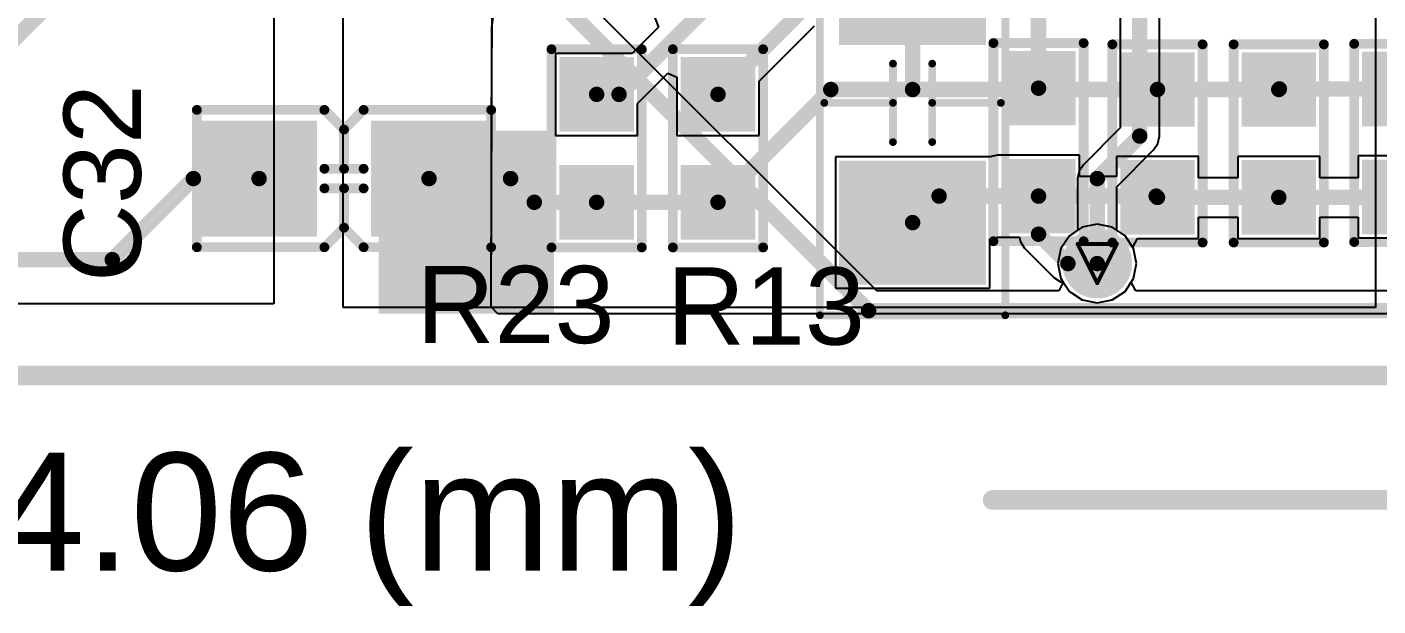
# Model space of a CAD drawing. Header units: inches. Extents: x -3 to 423, y -3 to 110.
# Drawn here: x 26.39 to 43.87, y -2.98 to 4.51 of the extents above; entities that cross this region are included whole.
import ezdxf

# ---------------------------------------------------------------- set-up
doc = ezdxf.new("R2010")
doc.units = ezdxf.units.IN
for name, color, linetype in [('Board Outline', 56, 'Continuous'), ('Bottom Layer', 5, 'Continuous'), ('Bottom Solder', 6, 'Continuous'), ('Drill Drawing', 1, 'Continuous'), ('Mechanical 1', 6, 'Continuous'), ('Mechanical 16', 56, 'Continuous'), ('Mechanical 3', 76, 'Continuous'), ('Mid Layer', 16, 'Continuous'), ('Mid Layer 2', 76, 'Continuous'), ('Top Layer', 1, 'Continuous'), ('Top Overlay', 2, 'Continuous'), ('Top Paste', 8, 'Continuous'), ('Top Solder', 216, 'Continuous'), ('Via Holes', 16, 'Continuous')]:
    doc.layers.add(name, color=color, linetype=linetype)
doc.styles.add('Arial', font='', dxfattribs={"height": 0.2})
doc.styles.get('Arial').set_extended_font_data('Arial')

# ---------------------------------------------------------------- blocks, each defined once
blk = doc.blocks.new('C_3216_TANTAL__58')
at = {"layer": 'Top Layer'}
for points in [[(-2.25, 0.85), (-0.85, 0.85), (-0.85, -0.85), (-2.25, -0.85)], [(0.85, 0.85), (2.25, 0.85), (2.25, -0.85), (0.85, -0.85)]]:
    blk.add_hatch(color=1, dxfattribs=at).paths.add_polyline_path(points)
at = {"layer": 'Top Paste'}
for points in [[(-2.25, 0.85), (-0.85, 0.85), (-0.85, -0.85), (-2.25, -0.85)], [(0.85, 0.85), (2.25, 0.85), (2.25, -0.85), (0.85, -0.85)]]:
    blk.add_hatch(color=8, dxfattribs=at).paths.add_polyline_path(points)
at = {"layer": 'Top Solder'}
for points in [[(-2.352, 0.952), (-0.748, 0.952), (-0.748, -0.952), (-2.352, -0.952)], [(0.748, 0.952), (2.352, 0.952), (2.352, -0.952), (0.748, -0.952)]]:
    blk.add_hatch(color=216, dxfattribs=at).paths.add_polyline_path(points)
at = {"layer": 'Mechanical 16'}
for p, q in [((2.667, -1.25), (2.667, 1.25)), ((2.667, 1.25), (3.048, 1.25)), ((3.048, 1.25), (3.048, -1.25)), ((3.048, -1.25), (2.667, -1.25))]:
    blk.add_line(p, q, dxfattribs=at)
for points in [[(-2.75, 1.2, 0.1, 0.1, 0), (-2.75, -1.2, 0.1, 0.1, 0)], [(-2.75, 1.2, 0.1, 0.1, 0), (2.75, 1.2, 0.1, 0.1, 0)], [(2.75, 1.2, 0.1, 0.1, 0), (2.75, -1.2, 0.1, 0.1, 0)], [(0, 1.143, 0.1, 0.1, 0), (0, 0.254, 0.1, 0.1, 0)], [(-0.508, 0.254, 0.1, 0.1, 0), (0, 0.254, 0.1, 0.1, 0)], [(0, 0.254, 0.1, 0.1, 0), (0.508, 0.254, 0.1, 0.1, 0)], [(-0.508, -0.254, 0.1, 0.1, 0), (0, -0.254, 0.1, 0.1, 0)], [(0, -0.254, 0.1, 0.1, 0), (0.508, -0.254, 0.1, 0.1, 0)], [(0, -0.254, 0.1, 0.1, 0), (0, -1.143, 0.1, 0.1, 0)], [(-2.75, -1.2, 0.1, 0.1, 0), (2.75, -1.2, 0.1, 0.1, 0)]]:
    blk.add_lwpolyline(points, format="xyseb", dxfattribs=at)
for points in [[(-2.775, 1.2, 0.05, 0.05, 1), (-2.725, 1.2, 0.05, 0.05, 1)], [(-2.775, 1.2, 0.05, 0.05, 1), (-2.725, 1.2, 0.05, 0.05, 1)], [(2.725, 1.2, 0.05, 0.05, 1), (2.775, 1.2, 0.05, 0.05, 1)], [(2.725, 1.2, 0.05, 0.05, 1), (2.775, 1.2, 0.05, 0.05, 1)], [(-0.025, 1.143, 0.05, 0.05, 1), (0.025, 1.143, 0.05, 0.05, 1)], [(-0.533, 0.254, 0.05, 0.05, 1), (-0.483, 0.254, 0.05, 0.05, 1)], [(-0.025, 0.254, 0.05, 0.05, 1), (0.025, 0.254, 0.05, 0.05, 1)], [(-0.025, 0.254, 0.05, 0.05, 1), (0.025, 0.254, 0.05, 0.05, 1)], [(-0.025, 0.254, 0.05, 0.05, 1), (0.025, 0.254, 0.05, 0.05, 1)], [(0.483, 0.254, 0.05, 0.05, 1), (0.533, 0.254, 0.05, 0.05, 1)], [(-0.533, -0.254, 0.05, 0.05, 1), (-0.483, -0.254, 0.05, 0.05, 1)], [(-0.025, -0.254, 0.05, 0.05, 1), (0.025, -0.254, 0.05, 0.05, 1)], [(-0.025, -0.254, 0.05, 0.05, 1), (0.025, -0.254, 0.05, 0.05, 1)], [(-0.025, -0.254, 0.05, 0.05, 1), (0.025, -0.254, 0.05, 0.05, 1)], [(0.483, -0.254, 0.05, 0.05, 1), (0.533, -0.254, 0.05, 0.05, 1)], [(-2.775, -1.2, 0.05, 0.05, 1), (-2.725, -1.2, 0.05, 0.05, 1)], [(-2.775, -1.2, 0.05, 0.05, 1), (-2.725, -1.2, 0.05, 0.05, 1)], [(-0.025, -1.143, 0.05, 0.05, 1), (0.025, -1.143, 0.05, 0.05, 1)], [(2.725, -1.2, 0.05, 0.05, 1), (2.775, -1.2, 0.05, 0.05, 1)], [(2.725, -1.2, 0.05, 0.05, 1), (2.775, -1.2, 0.05, 0.05, 1)]]:
    blk.add_lwpolyline(points, format="xyseb", close=True, dxfattribs=at)
blk = doc.blocks.new('0603C_TBD_86')
at = {"layer": 'Top Layer'}
for points in [[(-0.381, 0.381), (0.381, 0.381), (0.381, -0.381), (-0.381, -0.381)], [(1.016, 0.381), (1.778, 0.381), (1.778, -0.381), (1.016, -0.381)]]:
    blk.add_hatch(color=1, dxfattribs=at).paths.add_polyline_path(points)
at = {"layer": 'Top Paste'}
for points in [[(-0.381, 0.381), (0.381, 0.381), (0.381, -0.381), (-0.381, -0.381)], [(1.016, 0.381), (1.778, 0.381), (1.778, -0.381), (1.016, -0.381)]]:
    blk.add_hatch(color=8, dxfattribs=at).paths.add_polyline_path(points)
at = {"layer": 'Top Solder'}
for points in [[(-0.4826, 0.4826), (0.4826, 0.4826), (0.4826, -0.4826), (-0.4826, -0.4826)], [(0.9144, 0.4826), (1.8796, 0.4826), (1.8796, -0.4826), (0.9144, -0.4826)]]:
    blk.add_hatch(color=216, dxfattribs=at).paths.add_polyline_path(points)
at = {"layer": 'Top Overlay'}
for points in [[(-0.5842, -0.5842, 0.127, 0.127, 0), (-0.5842, 0.5842, 0.127, 0.127, 0)], [(1.9812, 0.5842, 0.127, 0.127, 0), (-0.5842, 0.5842, 0.127, 0.127, 0)], [(1.9812, -0.5842, 0.127, 0.127, 0), (1.9812, 0.5842, 0.127, 0.127, 0)], [(1.9812, -0.5842, 0.127, 0.127, 0), (-0.5842, -0.5842, 0.127, 0.127, 0)]]:
    blk.add_lwpolyline(points, format="xyseb", dxfattribs=at)
for points in [[(-0.61595, 0.5842, 0.0635, 0.0635, 1), (-0.55245, 0.5842, 0.0635, 0.0635, 1)], [(-0.61595, 0.5842, 0.0635, 0.0635, 1), (-0.55245, 0.5842, 0.0635, 0.0635, 1)], [(1.94945, 0.5842, 0.0635, 0.0635, 1), (2.01295, 0.5842, 0.0635, 0.0635, 1)], [(1.94945, 0.5842, 0.0635, 0.0635, 1), (2.01295, 0.5842, 0.0635, 0.0635, 1)], [(-0.61595, -0.5842, 0.0635, 0.0635, 1), (-0.55245, -0.5842, 0.0635, 0.0635, 1)], [(-0.61595, -0.5842, 0.0635, 0.0635, 1), (-0.55245, -0.5842, 0.0635, 0.0635, 1)], [(1.94945, -0.5842, 0.0635, 0.0635, 1), (2.01295, -0.5842, 0.0635, 0.0635, 1)], [(1.94945, -0.5842, 0.0635, 0.0635, 1), (2.01295, -0.5842, 0.0635, 0.0635, 1)]]:
    blk.add_lwpolyline(points, format="xyseb", close=True, dxfattribs=at)
blk = doc.blocks.new('0603C_TBD_87')
at = {"layer": 'Top Layer'}
for points in [[(-0.381, 0.381), (0.381, 0.381), (0.381, -0.381), (-0.381, -0.381)], [(1.016, 0.381), (1.778, 0.381), (1.778, -0.381), (1.016, -0.381)]]:
    blk.add_hatch(color=1, dxfattribs=at).paths.add_polyline_path(points)
at = {"layer": 'Top Paste'}
for points in [[(-0.381, 0.381), (0.381, 0.381), (0.381, -0.381), (-0.381, -0.381)], [(1.016, 0.381), (1.778, 0.381), (1.778, -0.381), (1.016, -0.381)]]:
    blk.add_hatch(color=8, dxfattribs=at).paths.add_polyline_path(points)
at = {"layer": 'Top Solder'}
for points in [[(-0.4826, 0.4826), (0.4826, 0.4826), (0.4826, -0.4826), (-0.4826, -0.4826)], [(0.9144, 0.4826), (1.8796, 0.4826), (1.8796, -0.4826), (0.9144, -0.4826)]]:
    blk.add_hatch(color=216, dxfattribs=at).paths.add_polyline_path(points)
at = {"layer": 'Top Overlay'}
for points in [[(-0.5842, -0.5842, 0.127, 0.127, 0), (-0.5842, 0.5842, 0.127, 0.127, 0)], [(1.9812, 0.5842, 0.127, 0.127, 0), (-0.5842, 0.5842, 0.127, 0.127, 0)], [(1.9812, -0.5842, 0.127, 0.127, 0), (1.9812, 0.5842, 0.127, 0.127, 0)], [(1.9812, -0.5842, 0.127, 0.127, 0), (-0.5842, -0.5842, 0.127, 0.127, 0)]]:
    blk.add_lwpolyline(points, format="xyseb", dxfattribs=at)
for points in [[(-0.61595, 0.5842, 0.0635, 0.0635, 1), (-0.55245, 0.5842, 0.0635, 0.0635, 1)], [(-0.61595, 0.5842, 0.0635, 0.0635, 1), (-0.55245, 0.5842, 0.0635, 0.0635, 1)], [(1.94945, 0.5842, 0.0635, 0.0635, 1), (2.01295, 0.5842, 0.0635, 0.0635, 1)], [(1.94945, 0.5842, 0.0635, 0.0635, 1), (2.01295, 0.5842, 0.0635, 0.0635, 1)], [(-0.61595, -0.5842, 0.0635, 0.0635, 1), (-0.55245, -0.5842, 0.0635, 0.0635, 1)], [(-0.61595, -0.5842, 0.0635, 0.0635, 1), (-0.55245, -0.5842, 0.0635, 0.0635, 1)], [(1.94945, -0.5842, 0.0635, 0.0635, 1), (2.01295, -0.5842, 0.0635, 0.0635, 1)], [(1.94945, -0.5842, 0.0635, 0.0635, 1), (2.01295, -0.5842, 0.0635, 0.0635, 1)]]:
    blk.add_lwpolyline(points, format="xyseb", close=True, dxfattribs=at)
blk = doc.blocks.new('0603C_TBD_88')
at = {"layer": 'Top Layer'}
for points in [[(-0.381, 0.381), (0.381, 0.381), (0.381, -0.381), (-0.381, -0.381)], [(1.016, 0.381), (1.778, 0.381), (1.778, -0.381), (1.016, -0.381)]]:
    blk.add_hatch(color=1, dxfattribs=at).paths.add_polyline_path(points)
at = {"layer": 'Top Paste'}
for points in [[(-0.381, 0.381), (0.381, 0.381), (0.381, -0.381), (-0.381, -0.381)], [(1.016, 0.381), (1.778, 0.381), (1.778, -0.381), (1.016, -0.381)]]:
    blk.add_hatch(color=8, dxfattribs=at).paths.add_polyline_path(points)
at = {"layer": 'Top Solder'}
for points in [[(-0.4826, 0.4826), (0.4826, 0.4826), (0.4826, -0.4826), (-0.4826, -0.4826)], [(0.9144, 0.4826), (1.8796, 0.4826), (1.8796, -0.4826), (0.9144, -0.4826)]]:
    blk.add_hatch(color=216, dxfattribs=at).paths.add_polyline_path(points)
at = {"layer": 'Top Overlay'}
for points in [[(-0.5842, -0.5842, 0.127, 0.127, 0), (-0.5842, 0.5842, 0.127, 0.127, 0)], [(1.9812, 0.5842, 0.127, 0.127, 0), (-0.5842, 0.5842, 0.127, 0.127, 0)], [(1.9812, -0.5842, 0.127, 0.127, 0), (1.9812, 0.5842, 0.127, 0.127, 0)], [(1.9812, -0.5842, 0.127, 0.127, 0), (-0.5842, -0.5842, 0.127, 0.127, 0)]]:
    blk.add_lwpolyline(points, format="xyseb", dxfattribs=at)
for points in [[(-0.61595, 0.5842, 0.0635, 0.0635, 1), (-0.55245, 0.5842, 0.0635, 0.0635, 1)], [(-0.61595, 0.5842, 0.0635, 0.0635, 1), (-0.55245, 0.5842, 0.0635, 0.0635, 1)], [(1.94945, 0.5842, 0.0635, 0.0635, 1), (2.01295, 0.5842, 0.0635, 0.0635, 1)], [(1.94945, 0.5842, 0.0635, 0.0635, 1), (2.01295, 0.5842, 0.0635, 0.0635, 1)], [(-0.61595, -0.5842, 0.0635, 0.0635, 1), (-0.55245, -0.5842, 0.0635, 0.0635, 1)], [(-0.61595, -0.5842, 0.0635, 0.0635, 1), (-0.55245, -0.5842, 0.0635, 0.0635, 1)], [(1.94945, -0.5842, 0.0635, 0.0635, 1), (2.01295, -0.5842, 0.0635, 0.0635, 1)], [(1.94945, -0.5842, 0.0635, 0.0635, 1), (2.01295, -0.5842, 0.0635, 0.0635, 1)]]:
    blk.add_lwpolyline(points, format="xyseb", close=True, dxfattribs=at)
blk = doc.blocks.new('0603C_TBD_89')
at = {"layer": 'Top Layer'}
for points in [[(-0.381, 0.381), (0.381, 0.381), (0.381, -0.381), (-0.381, -0.381)], [(1.016, 0.381), (1.778, 0.381), (1.778, -0.381), (1.016, -0.381)]]:
    blk.add_hatch(color=1, dxfattribs=at).paths.add_polyline_path(points)
at = {"layer": 'Top Paste'}
for points in [[(-0.381, 0.381), (0.381, 0.381), (0.381, -0.381), (-0.381, -0.381)], [(1.016, 0.381), (1.778, 0.381), (1.778, -0.381), (1.016, -0.381)]]:
    blk.add_hatch(color=8, dxfattribs=at).paths.add_polyline_path(points)
at = {"layer": 'Top Solder'}
for points in [[(-0.4826, 0.4826), (0.4826, 0.4826), (0.4826, -0.4826), (-0.4826, -0.4826)], [(0.9144, 0.4826), (1.8796, 0.4826), (1.8796, -0.4826), (0.9144, -0.4826)]]:
    blk.add_hatch(color=216, dxfattribs=at).paths.add_polyline_path(points)
at = {"layer": 'Top Overlay'}
for points in [[(-0.5842, -0.5842, 0.127, 0.127, 0), (-0.5842, 0.5842, 0.127, 0.127, 0)], [(1.9812, 0.5842, 0.127, 0.127, 0), (-0.5842, 0.5842, 0.127, 0.127, 0)], [(1.9812, -0.5842, 0.127, 0.127, 0), (1.9812, 0.5842, 0.127, 0.127, 0)], [(1.9812, -0.5842, 0.127, 0.127, 0), (-0.5842, -0.5842, 0.127, 0.127, 0)]]:
    blk.add_lwpolyline(points, format="xyseb", dxfattribs=at)
for points in [[(-0.61595, 0.5842, 0.0635, 0.0635, 1), (-0.55245, 0.5842, 0.0635, 0.0635, 1)], [(-0.61595, 0.5842, 0.0635, 0.0635, 1), (-0.55245, 0.5842, 0.0635, 0.0635, 1)], [(1.94945, 0.5842, 0.0635, 0.0635, 1), (2.01295, 0.5842, 0.0635, 0.0635, 1)], [(1.94945, 0.5842, 0.0635, 0.0635, 1), (2.01295, 0.5842, 0.0635, 0.0635, 1)], [(-0.61595, -0.5842, 0.0635, 0.0635, 1), (-0.55245, -0.5842, 0.0635, 0.0635, 1)], [(-0.61595, -0.5842, 0.0635, 0.0635, 1), (-0.55245, -0.5842, 0.0635, 0.0635, 1)], [(1.94945, -0.5842, 0.0635, 0.0635, 1), (2.01295, -0.5842, 0.0635, 0.0635, 1)], [(1.94945, -0.5842, 0.0635, 0.0635, 1), (2.01295, -0.5842, 0.0635, 0.0635, 1)]]:
    blk.add_lwpolyline(points, format="xyseb", close=True, dxfattribs=at)
blk = doc.blocks.new('C_2012_98')
at = {"layer": 'Top Layer'}
for points in [[(-1.75006, 0.649986), (-0.450088, 0.649986), (-0.450088, -0.649986), (-1.75006, -0.649986)], [(0.450088, 0.649986), (1.75006, 0.649986), (1.75006, -0.649986), (0.450088, -0.649986)]]:
    blk.add_hatch(color=1, dxfattribs=at).paths.add_polyline_path(points)
at = {"layer": 'Top Paste'}
for points in [[(-1.75006, 0.649986), (-0.450088, 0.649986), (-0.450088, -0.649986), (-1.75006, -0.649986)], [(0.450088, 0.649986), (1.75006, 0.649986), (1.75006, -0.649986), (0.450088, -0.649986)]]:
    blk.add_hatch(color=8, dxfattribs=at).paths.add_polyline_path(points)
at = {"layer": 'Top Solder'}
for points in [[(-1.85166, 0.751586), (-0.348488, 0.751586), (-0.348488, -0.751586), (-1.85166, -0.751586)], [(0.348488, 0.751586), (1.85166, 0.751586), (1.85166, -0.751586), (0.348488, -0.751586)]]:
    blk.add_hatch(color=216, dxfattribs=at).paths.add_polyline_path(points)
at = {"layer": 'Mechanical 16'}
for points in [[(-1.905, 0.889, 0.127, 0.127, 0), (-1.905, -0.889, 0.127, 0.127, 0)], [(-0.254, 0.889, 0.127, 0.127, 0), (-1.905, 0.889, 0.127, 0.127, 0)], [(0, 0.635, 0.127, 0.127, 0), (-0.254, 0.889, 0.127, 0.127, 0)], [(0.254, 0.889, 0.127, 0.127, 0), (0, 0.635, 0.127, 0.127, 0)], [(1.905, 0.889, 0.127, 0.127, 0), (0.254, 0.889, 0.127, 0.127, 0)], [(1.905, 0.889, 0.127, 0.127, 0), (1.905, -0.889, 0.127, 0.127, 0)], [(0, 0.635, 0.127, 0.127, 0), (0, 0.127, 0.127, 0.127, 0)], [(0, 0.127, 0.127, 0.127, 0), (-0.254, 0.127, 0.127, 0.127, 0)], [(0.254, 0.127, 0.127, 0.127, 0), (0, 0.127, 0.127, 0.127, 0)], [(0, -0.127, 0.127, 0.127, 0), (-0.254, -0.127, 0.127, 0.127, 0)], [(0, -0.127, 0.127, 0.127, 0), (0, -0.635, 0.127, 0.127, 0)], [(0.254, -0.127, 0.127, 0.127, 0), (0, -0.127, 0.127, 0.127, 0)], [(0, -0.635, 0.127, 0.127, 0), (-0.254, -0.889, 0.127, 0.127, 0)], [(0.254, -0.889, 0.127, 0.127, 0), (0, -0.635, 0.127, 0.127, 0)], [(-0.254, -0.889, 0.127, 0.127, 0), (-1.905, -0.889, 0.127, 0.127, 0)], [(1.905, -0.889, 0.127, 0.127, 0), (0.254, -0.889, 0.127, 0.127, 0)]]:
    blk.add_lwpolyline(points, format="xyseb", dxfattribs=at)
for points in [[(-1.93675, 0.889, 0.0635, 0.0635, 1), (-1.87325, 0.889, 0.0635, 0.0635, 1)], [(-1.93675, 0.889, 0.0635, 0.0635, 1), (-1.87325, 0.889, 0.0635, 0.0635, 1)], [(-0.28575, 0.889, 0.0635, 0.0635, 1), (-0.22225, 0.889, 0.0635, 0.0635, 1)], [(-0.28575, 0.889, 0.0635, 0.0635, 1), (-0.22225, 0.889, 0.0635, 0.0635, 1)], [(0.22225, 0.889, 0.0635, 0.0635, 1), (0.28575, 0.889, 0.0635, 0.0635, 1)], [(0.22225, 0.889, 0.0635, 0.0635, 1), (0.28575, 0.889, 0.0635, 0.0635, 1)], [(1.87325, 0.889, 0.0635, 0.0635, 1), (1.93675, 0.889, 0.0635, 0.0635, 1)], [(1.87325, 0.889, 0.0635, 0.0635, 1), (1.93675, 0.889, 0.0635, 0.0635, 1)], [(-0.03175, 0.635, 0.0635, 0.0635, 1), (0.03175, 0.635, 0.0635, 0.0635, 1)], [(-0.03175, 0.635, 0.0635, 0.0635, 1), (0.03175, 0.635, 0.0635, 0.0635, 1)], [(-0.03175, 0.635, 0.0635, 0.0635, 1), (0.03175, 0.635, 0.0635, 0.0635, 1)], [(-0.28575, 0.127, 0.0635, 0.0635, 1), (-0.22225, 0.127, 0.0635, 0.0635, 1)], [(-0.03175, 0.127, 0.0635, 0.0635, 1), (0.03175, 0.127, 0.0635, 0.0635, 1)], [(-0.03175, 0.127, 0.0635, 0.0635, 1), (0.03175, 0.127, 0.0635, 0.0635, 1)], [(-0.03175, 0.127, 0.0635, 0.0635, 1), (0.03175, 0.127, 0.0635, 0.0635, 1)], [(0.22225, 0.127, 0.0635, 0.0635, 1), (0.28575, 0.127, 0.0635, 0.0635, 1)], [(-0.28575, -0.127, 0.0635, 0.0635, 1), (-0.22225, -0.127, 0.0635, 0.0635, 1)], [(-0.03175, -0.127, 0.0635, 0.0635, 1), (0.03175, -0.127, 0.0635, 0.0635, 1)], [(-0.03175, -0.127, 0.0635, 0.0635, 1), (0.03175, -0.127, 0.0635, 0.0635, 1)], [(-0.03175, -0.127, 0.0635, 0.0635, 1), (0.03175, -0.127, 0.0635, 0.0635, 1)], [(0.22225, -0.127, 0.0635, 0.0635, 1), (0.28575, -0.127, 0.0635, 0.0635, 1)], [(-0.03175, -0.635, 0.0635, 0.0635, 1), (0.03175, -0.635, 0.0635, 0.0635, 1)], [(-0.03175, -0.635, 0.0635, 0.0635, 1), (0.03175, -0.635, 0.0635, 0.0635, 1)], [(-0.03175, -0.635, 0.0635, 0.0635, 1), (0.03175, -0.635, 0.0635, 0.0635, 1)], [(-1.93675, -0.889, 0.0635, 0.0635, 1), (-1.87325, -0.889, 0.0635, 0.0635, 1)], [(-1.93675, -0.889, 0.0635, 0.0635, 1), (-1.87325, -0.889, 0.0635, 0.0635, 1)], [(-0.28575, -0.889, 0.0635, 0.0635, 1), (-0.22225, -0.889, 0.0635, 0.0635, 1)], [(-0.28575, -0.889, 0.0635, 0.0635, 1), (-0.22225, -0.889, 0.0635, 0.0635, 1)], [(0.22225, -0.889, 0.0635, 0.0635, 1), (0.28575, -0.889, 0.0635, 0.0635, 1)], [(0.22225, -0.889, 0.0635, 0.0635, 1), (0.28575, -0.889, 0.0635, 0.0635, 1)], [(1.87325, -0.889, 0.0635, 0.0635, 1), (1.93675, -0.889, 0.0635, 0.0635, 1)], [(1.87325, -0.889, 0.0635, 0.0635, 1), (1.93675, -0.889, 0.0635, 0.0635, 1)]]:
    blk.add_lwpolyline(points, format="xyseb", close=True, dxfattribs=at)
blk = doc.blocks.new('0603C_TBD_114')
at = {"layer": 'Top Layer'}
for points in [[(-0.381, 0.381), (0.381, 0.381), (0.381, -0.381), (-0.381, -0.381)], [(1.016, 0.381), (1.778, 0.381), (1.778, -0.381), (1.016, -0.381)]]:
    blk.add_hatch(color=1, dxfattribs=at).paths.add_polyline_path(points)
at = {"layer": 'Top Paste'}
for points in [[(-0.381, 0.381), (0.381, 0.381), (0.381, -0.381), (-0.381, -0.381)], [(1.016, 0.381), (1.778, 0.381), (1.778, -0.381), (1.016, -0.381)]]:
    blk.add_hatch(color=8, dxfattribs=at).paths.add_polyline_path(points)
at = {"layer": 'Top Solder'}
for points in [[(-0.4826, 0.4826), (0.4826, 0.4826), (0.4826, -0.4826), (-0.4826, -0.4826)], [(0.9144, 0.4826), (1.8796, 0.4826), (1.8796, -0.4826), (0.9144, -0.4826)]]:
    blk.add_hatch(color=216, dxfattribs=at).paths.add_polyline_path(points)
at = {"layer": 'Top Overlay'}
for points in [[(-0.5842, -0.5842, 0.127, 0.127, 0), (-0.5842, 0.5842, 0.127, 0.127, 0)], [(1.9812, 0.5842, 0.127, 0.127, 0), (-0.5842, 0.5842, 0.127, 0.127, 0)], [(1.9812, -0.5842, 0.127, 0.127, 0), (1.9812, 0.5842, 0.127, 0.127, 0)], [(1.9812, -0.5842, 0.127, 0.127, 0), (-0.5842, -0.5842, 0.127, 0.127, 0)]]:
    blk.add_lwpolyline(points, format="xyseb", dxfattribs=at)
for points in [[(-0.61595, 0.5842, 0.0635, 0.0635, 1), (-0.55245, 0.5842, 0.0635, 0.0635, 1)], [(-0.61595, 0.5842, 0.0635, 0.0635, 1), (-0.55245, 0.5842, 0.0635, 0.0635, 1)], [(1.94945, 0.5842, 0.0635, 0.0635, 1), (2.01295, 0.5842, 0.0635, 0.0635, 1)], [(1.94945, 0.5842, 0.0635, 0.0635, 1), (2.01295, 0.5842, 0.0635, 0.0635, 1)], [(-0.61595, -0.5842, 0.0635, 0.0635, 1), (-0.55245, -0.5842, 0.0635, 0.0635, 1)], [(-0.61595, -0.5842, 0.0635, 0.0635, 1), (-0.55245, -0.5842, 0.0635, 0.0635, 1)], [(1.94945, -0.5842, 0.0635, 0.0635, 1), (2.01295, -0.5842, 0.0635, 0.0635, 1)], [(1.94945, -0.5842, 0.0635, 0.0635, 1), (2.01295, -0.5842, 0.0635, 0.0635, 1)]]:
    blk.add_lwpolyline(points, format="xyseb", close=True, dxfattribs=at)
blk = doc.blocks.new('R_1608_124')
at = {"layer": 'Top Layer'}
for points in [[(-0.381, 0.381), (0.381, 0.381), (0.381, -0.381), (-0.381, -0.381)], [(1.016, 0.381), (1.778, 0.381), (1.778, -0.381), (1.016, -0.381)]]:
    blk.add_hatch(color=1, dxfattribs=at).paths.add_polyline_path(points)
at = {"layer": 'Top Paste'}
for points in [[(-0.381, 0.381), (0.381, 0.381), (0.381, -0.381), (-0.381, -0.381)], [(1.016, 0.381), (1.778, 0.381), (1.778, -0.381), (1.016, -0.381)]]:
    blk.add_hatch(color=8, dxfattribs=at).paths.add_polyline_path(points)
at = {"layer": 'Top Solder'}
for points in [[(-0.4826, 0.4826), (0.4826, 0.4826), (0.4826, -0.4826), (-0.4826, -0.4826)], [(0.9144, 0.4826), (1.8796, 0.4826), (1.8796, -0.4826), (0.9144, -0.4826)]]:
    blk.add_hatch(color=216, dxfattribs=at).paths.add_polyline_path(points)
at = {"layer": 'Top Overlay'}
for points in [[(-0.5842, 0.5842, 0.127, 0.127, 0), (1.9812, 0.5842, 0.127, 0.127, 0)], [(-0.5842, 0.5842, 0.127, 0.127, 0), (-0.5842, -0.5842, 0.127, 0.127, 0)], [(1.9812, 0.5842, 0.127, 0.127, 0), (1.9812, -0.5842, 0.127, 0.127, 0)], [(-0.5842, -0.5842, 0.127, 0.127, 0), (1.9812, -0.5842, 0.127, 0.127, 0)]]:
    blk.add_lwpolyline(points, format="xyseb", dxfattribs=at)
for points in [[(-0.61595, 0.5842, 0.0635, 0.0635, 1), (-0.55245, 0.5842, 0.0635, 0.0635, 1)], [(-0.61595, 0.5842, 0.0635, 0.0635, 1), (-0.55245, 0.5842, 0.0635, 0.0635, 1)], [(1.94945, 0.5842, 0.0635, 0.0635, 1), (2.01295, 0.5842, 0.0635, 0.0635, 1)], [(1.94945, 0.5842, 0.0635, 0.0635, 1), (2.01295, 0.5842, 0.0635, 0.0635, 1)], [(-0.61595, -0.5842, 0.0635, 0.0635, 1), (-0.55245, -0.5842, 0.0635, 0.0635, 1)], [(-0.61595, -0.5842, 0.0635, 0.0635, 1), (-0.55245, -0.5842, 0.0635, 0.0635, 1)], [(1.94945, -0.5842, 0.0635, 0.0635, 1), (2.01295, -0.5842, 0.0635, 0.0635, 1)], [(1.94945, -0.5842, 0.0635, 0.0635, 1), (2.01295, -0.5842, 0.0635, 0.0635, 1)]]:
    blk.add_lwpolyline(points, format="xyseb", close=True, dxfattribs=at)

msp = doc.modelspace()

# ---------------------------------------------------------------- hatches: boundary and pattern name
at = {"layer": 'Bottom Layer'}
h = msp.add_hatch(color=5, dxfattribs=at)
edge = h.paths.add_edge_path()
edge.add_arc((40.24, 1.45), 0.35, 0, 360)
at = {"layer": 'Bottom Solder'}
h = msp.add_hatch(color=6, dxfattribs=at)
edge = h.paths.add_edge_path()
edge.add_arc((40.24, 1.45), 0.452, 0, 360)
at = {"layer": 'Mid Layer'}
h = msp.add_hatch(color=16, dxfattribs=at)
edge = h.paths.add_edge_path()
edge.add_arc((40.24, 1.45), 0.35, 0, 360)
at = {"layer": 'Mid Layer 2'}
h = msp.add_hatch(color=76, dxfattribs=at)
edge = h.paths.add_edge_path()
edge.add_arc((40.24, 1.45), 0.35, 0, 360)
at = {"layer": 'Top Layer'}
msp.add_hatch(color=1, dxfattribs=at).paths.add_polyline_path([(30.94, 0.8), (33.206, 0.8), (33.206, 3.169), (30.94, 3.169)])
h = msp.add_hatch(color=1, dxfattribs=at)
edge = h.paths.add_edge_path()
edge.add_arc((40.24, 1.45), 0.35, 0, 360)
at = {"layer": 'Top Solder'}
h = msp.add_hatch(color=216, dxfattribs=at)
edge = h.paths.add_edge_path()
edge.add_arc((40.24, 1.45), 0.452, 0, 360)
at = {"layer": 'Via Holes'}
h = msp.add_hatch(color=7, dxfattribs=at)
edge = h.paths.add_edge_path()
edge.add_arc((40.24, 1.45), 0.25, 0, 360)

# ---------------------------------------------------------------- linework, layer by layer
at = {"layer": 'Board Outline'}
msp.add_lwpolyline([(0.02, 0, 0.254, 0.254, 0), (64.06, 0, 0.254, 0.254, 0)], format="xyseb", dxfattribs=at)
at = {"layer": 'Bottom Layer'}
for p, q in [((40.535, 6.729), (40.535, 3.206)), ((41.045, 3.1), (41.045, 6.729)), ((37.386, 1.095), (33.25, 5.23)), ((40.535, 3.206), (40.06, 2.73)), ((40.97, 2.92), (41.025, 3.002)), ((41.025, 3.002), (41.045, 3.1)), ((40.495, 2.444), (40.97, 2.92)), ((40.005, 2.648), (39.985, 2.55)), ((40.06, 2.73), (40.005, 2.648)), ((39.985, 2.55), (39.985, 1.881)), ((40.495, 1.881), (40.495, 2.444)), ((39.88, 1.81), (39.769, 1.645)), ((39.985, 1.881), (39.88, 1.81)), ((40.6, 1.81), (40.495, 1.881)), ((40.711, 1.645), (40.6, 1.81)), ((39.769, 1.645), (39.73, 1.45)), ((40.75, 1.45), (40.711, 1.645)), ((39.73, 1.45), (39.769, 1.255)), ((40.711, 1.255), (40.75, 1.45)), ((39.769, 1.255), (39.801, 1.207)), ((40.679, 1.207), (40.711, 1.255)), ((39.741, 1.095), (37.386, 1.095)), ((39.801, 1.207), (39.741, 1.095)), ((40.739, 1.095), (40.679, 1.207)), ((45.704, 1.095), (40.739, 1.095))]:
    msp.add_line(p, q, dxfattribs=at)
for points in [[(40.79, 3.1, 0.2, 0.2, 0), (40.79, 7.16, 0.2, 0.2, 0)], [(33.07, 5.05, 0.2, 0.2, 0), (37.28, 0.84, 0.2, 0.2, 0)], [(40.24, 2.55, 0.2, 0.2, 0), (40.79, 3.1, 0.2, 0.2, 0)], [(40.24, 1.45, 0.2, 0.2, 0), (40.24, 2.55, 0.2, 0.2, 0)], [(37.28, 0.84, 0.2, 0.2, 0), (45.81, 0.84, 0.2, 0.2, 0)]]:
    msp.add_lwpolyline(points, format="xyseb", dxfattribs=at)
for points in [[(40.74, 3.1, 0.1, 0.1, 1), (40.84, 3.1, 0.1, 0.1, 1)], [(40.74, 3.1, 0.1, 0.1, 1), (40.84, 3.1, 0.1, 0.1, 1)], [(40.19, 2.55, 0.1, 0.1, 1), (40.29, 2.55, 0.1, 0.1, 1)], [(40.19, 2.55, 0.1, 0.1, 1), (40.29, 2.55, 0.1, 0.1, 1)], [(40.19, 1.45, 0.1, 0.1, 1), (40.29, 1.45, 0.1, 0.1, 1)], [(37.23, 0.84, 0.1, 0.1, 1), (37.33, 0.84, 0.1, 0.1, 1)], [(37.23, 0.84, 0.1, 0.1, 1), (37.33, 0.84, 0.1, 0.1, 1)]]:
    msp.add_lwpolyline(points, format="xyseb", close=True, dxfattribs=at)
at = {"layer": 'Drill Drawing'}
for points in [[(39.986, 1.704, 0.0508, 0.0508, 0), (40.494, 1.704, 0.0508, 0.0508, 0)], [(39.986, 1.704, 0.0508, 0.0508, 0), (40.24, 1.196, 0.0508, 0.0508, 0)], [(40.24, 1.196, 0.0508, 0.0508, 0), (40.494, 1.704, 0.0508, 0.0508, 0)]]:
    msp.add_lwpolyline(points, format="xyseb", dxfattribs=at)
for points in [[(39.973, 1.704, 0.0254, 0.0254, 1), (39.999, 1.704, 0.0254, 0.0254, 1)], [(39.973, 1.704, 0.0254, 0.0254, 1), (39.999, 1.704, 0.0254, 0.0254, 1)], [(40.481, 1.704, 0.0254, 0.0254, 1), (40.507, 1.704, 0.0254, 0.0254, 1)], [(40.481, 1.704, 0.0254, 0.0254, 1), (40.507, 1.704, 0.0254, 0.0254, 1)], [(40.227, 1.196, 0.0254, 0.0254, 1), (40.253, 1.196, 0.0254, 0.0254, 1)], [(40.227, 1.196, 0.0254, 0.0254, 1), (40.253, 1.196, 0.0254, 0.0254, 1)]]:
    msp.add_lwpolyline(points, format="xyseb", close=True, dxfattribs=at)
at = {"layer": 'Mechanical 1'}
msp.add_lwpolyline([(0, 0, 0.254, 0.254, 0), (64.06, 0, 0.254, 0.254, 0)], format="xyseb", dxfattribs=at)
at = {"layer": 'Mechanical 3'}
msp.add_lwpolyline([(38.886, -1.61, 0.254, 0.254, 0), (64.06, -1.61, 0.254, 0.254, 0)], format="xyseb", dxfattribs=at)
msp.add_lwpolyline([(38.822, -1.61, 0.127, 0.127, 1), (38.949, -1.61, 0.127, 0.127, 1)], format="xyseb", close=True, dxfattribs=at)
at = {"layer": 'Mid Layer'}
for p, q in [((32.393, 0.89), (32.584, 60.681)), ((29.58, 13.32), (29.58, 0.93)), ((40.24, 1.96), (40.045, 1.921)), ((40.435, 1.921), (40.24, 1.96)), ((39.88, 1.81), (39.769, 1.645)), ((40.045, 1.921), (39.88, 1.81)), ((40.6, 1.81), (40.435, 1.921)), ((40.711, 1.645), (40.6, 1.81)), ((39.769, 1.645), (39.73, 1.45)), ((40.75, 1.45), (40.711, 1.645)), ((39.73, 1.45), (39.769, 1.255)), ((40.711, 1.255), (40.75, 1.45)), ((39.769, 1.255), (39.88, 1.089)), ((40.6, 1.089), (40.711, 1.255)), ((39.88, 1.089), (40.045, 0.979)), ((40.435, 0.979), (40.6, 1.089)), ((29.58, 0.93), (5.64, 0.93)), ((32.482, 0.8), (32.393, 0.89)), ((40.045, 0.979), (40.24, 0.94)), ((40.24, 0.94), (40.435, 0.979)), ((54.713, 0.8), (32.482, 0.8))]:
    msp.add_line(p, q, dxfattribs=at)
at = {"layer": 'Mid Layer 2'}
for p, q in [((43.844, 10.769), (43.844, 0.88)), ((30.48, 0.88), (30.48, 9.403)), ((43.844, 0.88), (30.48, 0.88))]:
    msp.add_line(p, q, dxfattribs=at)
at = {"layer": 'Top Layer'}
for p, q in [((32.404, 4.509), (32.422, 4.629)), ((34.513, 4.629), (34.561, 4.512)), ((32.393, 0.89), (32.404, 4.509)), ((34.561, 4.512), (34.221, 4.171)), ((35.862, 3.811), (36.579, 4.527)), ((34.221, 4.171), (33.229, 4.171)), ((33.229, 4.171), (33.229, 3.109)), ((34.291, 3.521), (34.683, 3.913)), ((34.683, 3.913), (34.8, 3.864)), ((34.8, 3.864), (34.8, 3.109)), ((35.862, 3.109), (35.862, 3.811)), ((34.291, 3.109), (34.291, 3.521)), ((33.229, 3.109), (34.291, 3.109)), ((34.8, 3.109), (35.862, 3.109)), ((38.85, 2.83), (36.85, 2.83)), ((36.85, 2.83), (36.85, 1.13)), ((38.949, 2.854), (38.85, 2.83)), ((38.85, 2.83), (38.85, 2.83)), ((38.967, 2.854), (38.949, 2.854)), ((38.949, 2.854), (38.949, 2.854)), ((40.011, 2.854), (38.967, 2.854)), ((40.011, 2.578), (40.011, 2.854)), ((41.551, 2.837), (40.489, 2.837)), ((40.489, 2.837), (40.489, 2.578)), ((41.551, 2.561), (41.551, 2.837)), ((43.121, 2.837), (42.059, 2.837)), ((42.059, 2.837), (42.059, 2.561)), ((43.121, 2.561), (43.121, 2.837)), ((44.681, 2.844), (43.619, 2.844)), ((43.619, 2.844), (43.619, 2.561)), ((40.489, 2.578), (40.011, 2.578)), ((42.059, 2.561), (41.551, 2.561)), ((43.619, 2.561), (43.121, 2.561)), ((41.551, 1.775), (41.551, 2.051)), ((41.551, 2.051), (42.059, 2.051)), ((42.059, 2.051), (42.059, 1.775)), ((43.121, 1.775), (43.121, 2.051)), ((43.121, 2.051), (43.619, 2.051)), ((43.619, 2.051), (43.619, 1.782)), ((38.85, 1.724), (38.949, 1.792)), ((38.949, 1.792), (39.233, 1.792)), ((39.233, 1.792), (39.245, 1.732)), ((40.699, 1.663), (40.759, 1.775)), ((40.759, 1.775), (41.551, 1.775)), ((42.059, 1.775), (43.121, 1.775)), ((43.619, 1.782), (44.681, 1.782)), ((38.85, 1.13), (38.85, 1.724)), ((39.245, 1.732), (39.3, 1.65)), ((39.3, 1.65), (39.68, 1.27)), ((40.711, 1.645), (40.699, 1.663)), ((40.75, 1.45), (40.711, 1.645)), ((40.711, 1.255), (40.75, 1.45)), ((39.68, 1.27), (39.763, 1.214)), ((40.6, 1.089), (40.711, 1.255)), ((36.85, 1.13), (38.85, 1.13)), ((39.763, 1.214), (39.801, 1.207)), ((39.801, 1.207), (39.88, 1.089)), ((39.88, 1.089), (40.045, 0.979)), ((40.435, 0.979), (40.6, 1.089)), ((32.482, 0.8), (32.393, 0.89)), ((40.045, 0.979), (40.24, 0.94)), ((40.24, 0.94), (40.435, 0.979)), ((54.713, 0.8), (32.482, 0.8))]:
    msp.add_line(p, q, dxfattribs=at)
for points in [[(39.48, 3.72, 0.2, 0.2, 0), (39.48, 6.699, 0.2, 0.2, 0)], [(24.21, 2.34, 0.2, 0.2, 0), (27.03, 5.16, 0.2, 0.2, 0)], [(34.05, 3.64, 0.2, 0.2, 0), (35.6, 5.19, 0.2, 0.2, 0)], [(37.85, 3.703, 0.2, 0.2, 0), (37.85, 5.08, 0.2, 0.2, 0)], [(35.331, 3.64, 0.2, 0.2, 0), (36.398, 4.707, 0.2, 0.2, 0)], [(33.76, 3.64, 0.2, 0.2, 0), (34.05, 3.64, 0.2, 0.2, 0)], [(35.331, 2.243, 0.2, 0.2, 0), (36.791, 3.703, 0.2, 0.2, 0)], [(36.791, 3.703, 0.2, 0.2, 0), (37.85, 3.703, 0.2, 0.2, 0)], [(37.85, 3.703, 0.2, 0.2, 0), (41.02, 3.703, 0.2, 0.2, 0)], [(41.02, 3.703, 0.2, 0.2, 0), (42.59, 3.703, 0.2, 0.2, 0)], [(42.59, 3.703, 0.2, 0.2, 0), (42.597, 3.71, 0.2, 0.2, 0)], [(42.597, 3.71, 0.2, 0.2, 0), (44.15, 3.71, 0.2, 0.2, 0)], [(27.49, 1.5, 0.2, 0.2, 0), (28.54, 2.55, 0.2, 0.2, 0)], [(28.54, 2.55, 0.2, 0.2, 0), (29.39, 2.55, 0.2, 0.2, 0)], [(31.59, 2.55, 0.2, 0.2, 0), (32.646, 2.55, 0.2, 0.2, 0)], [(32.646, 2.55, 0.2, 0.2, 0), (32.953, 2.243, 0.2, 0.2, 0)], [(32.953, 2.243, 0.2, 0.2, 0), (33.76, 2.243, 0.2, 0.2, 0)], [(33.76, 2.243, 0.2, 0.2, 0), (35.331, 2.243, 0.2, 0.2, 0)], [(37.85, 1.98, 0.2, 0.2, 0), (38.193, 2.323, 0.2, 0.2, 0)], [(38.193, 2.323, 0.2, 0.2, 0), (39.48, 2.323, 0.2, 0.2, 0)], [(39.48, 1.83, 0.2, 0.2, 0), (39.48, 2.323, 0.2, 0.2, 0)], [(39.48, 2.323, 0.2, 0.2, 0), (41.003, 2.323, 0.2, 0.2, 0)], [(41.003, 2.323, 0.2, 0.2, 0), (41.02, 2.306, 0.2, 0.2, 0)], [(41.02, 2.306, 0.2, 0.2, 0), (42.59, 2.306, 0.2, 0.2, 0)], [(42.59, 2.306, 0.2, 0.2, 0), (44.143, 2.306, 0.2, 0.2, 0)], [(39.48, 1.83, 0.2, 0.2, 0), (39.86, 1.45, 0.2, 0.2, 0)], [(10.23, 1.5, 0.2, 0.2, 0), (27.49, 1.5, 0.2, 0.2, 0)], [(39.86, 1.45, 0.2, 0.2, 0), (40.24, 1.45, 0.2, 0.2, 0)]]:
    msp.add_lwpolyline(points, format="xyseb", dxfattribs=at)
for points in [[(33.71, 3.64, 0.1, 0.1, 1), (33.81, 3.64, 0.1, 0.1, 1)], [(34, 3.64, 0.1, 0.1, 1), (34.1, 3.64, 0.1, 0.1, 1)], [(34, 3.64, 0.1, 0.1, 1), (34.1, 3.64, 0.1, 0.1, 1)], [(35.281, 3.64, 0.1, 0.1, 1), (35.381, 3.64, 0.1, 0.1, 1)], [(36.741, 3.703, 0.1, 0.1, 1), (36.841, 3.703, 0.1, 0.1, 1)], [(36.741, 3.703, 0.1, 0.1, 1), (36.841, 3.703, 0.1, 0.1, 1)], [(37.8, 3.703, 0.1, 0.1, 1), (37.9, 3.703, 0.1, 0.1, 1)], [(37.8, 3.703, 0.1, 0.1, 1), (37.9, 3.703, 0.1, 0.1, 1)], [(37.8, 3.703, 0.1, 0.1, 1), (37.9, 3.703, 0.1, 0.1, 1)], [(39.43, 3.72, 0.1, 0.1, 1), (39.53, 3.72, 0.1, 0.1, 1)], [(40.97, 3.703, 0.1, 0.1, 1), (41.07, 3.703, 0.1, 0.1, 1)], [(40.97, 3.703, 0.1, 0.1, 1), (41.07, 3.703, 0.1, 0.1, 1)], [(42.54, 3.703, 0.1, 0.1, 1), (42.64, 3.703, 0.1, 0.1, 1)], [(42.54, 3.703, 0.1, 0.1, 1), (42.64, 3.703, 0.1, 0.1, 1)], [(42.547, 3.71, 0.1, 0.1, 1), (42.647, 3.71, 0.1, 0.1, 1)], [(42.547, 3.71, 0.1, 0.1, 1), (42.647, 3.71, 0.1, 0.1, 1)], [(28.49, 2.55, 0.1, 0.1, 1), (28.59, 2.55, 0.1, 0.1, 1)], [(28.49, 2.55, 0.1, 0.1, 1), (28.59, 2.55, 0.1, 0.1, 1)], [(29.34, 2.55, 0.1, 0.1, 1), (29.44, 2.55, 0.1, 0.1, 1)], [(31.54, 2.55, 0.1, 0.1, 1), (31.64, 2.55, 0.1, 0.1, 1)], [(32.596, 2.55, 0.1, 0.1, 1), (32.696, 2.55, 0.1, 0.1, 1)], [(32.596, 2.55, 0.1, 0.1, 1), (32.696, 2.55, 0.1, 0.1, 1)], [(32.903, 2.243, 0.1, 0.1, 1), (33.003, 2.243, 0.1, 0.1, 1)], [(32.903, 2.243, 0.1, 0.1, 1), (33.003, 2.243, 0.1, 0.1, 1)], [(33.71, 2.243, 0.1, 0.1, 1), (33.81, 2.243, 0.1, 0.1, 1)], [(33.71, 2.243, 0.1, 0.1, 1), (33.81, 2.243, 0.1, 0.1, 1)], [(35.281, 2.243, 0.1, 0.1, 1), (35.381, 2.243, 0.1, 0.1, 1)], [(35.281, 2.243, 0.1, 0.1, 1), (35.381, 2.243, 0.1, 0.1, 1)], [(38.143, 2.323, 0.1, 0.1, 1), (38.243, 2.323, 0.1, 0.1, 1)], [(38.143, 2.323, 0.1, 0.1, 1), (38.243, 2.323, 0.1, 0.1, 1)], [(39.43, 2.323, 0.1, 0.1, 1), (39.53, 2.323, 0.1, 0.1, 1)], [(39.43, 2.323, 0.1, 0.1, 1), (39.53, 2.323, 0.1, 0.1, 1)], [(39.43, 2.323, 0.1, 0.1, 1), (39.53, 2.323, 0.1, 0.1, 1)], [(40.953, 2.323, 0.1, 0.1, 1), (41.053, 2.323, 0.1, 0.1, 1)], [(40.953, 2.323, 0.1, 0.1, 1), (41.053, 2.323, 0.1, 0.1, 1)], [(40.97, 2.306, 0.1, 0.1, 1), (41.07, 2.306, 0.1, 0.1, 1)], [(40.97, 2.306, 0.1, 0.1, 1), (41.07, 2.306, 0.1, 0.1, 1)], [(42.54, 2.306, 0.1, 0.1, 1), (42.64, 2.306, 0.1, 0.1, 1)], [(42.54, 2.306, 0.1, 0.1, 1), (42.64, 2.306, 0.1, 0.1, 1)], [(37.8, 1.98, 0.1, 0.1, 1), (37.9, 1.98, 0.1, 0.1, 1)], [(39.43, 1.83, 0.1, 0.1, 1), (39.53, 1.83, 0.1, 0.1, 1)], [(39.43, 1.83, 0.1, 0.1, 1), (39.53, 1.83, 0.1, 0.1, 1)], [(27.44, 1.5, 0.1, 0.1, 1), (27.54, 1.5, 0.1, 0.1, 1)], [(27.44, 1.5, 0.1, 0.1, 1), (27.54, 1.5, 0.1, 0.1, 1)], [(39.81, 1.45, 0.1, 0.1, 1), (39.91, 1.45, 0.1, 0.1, 1)], [(39.81, 1.45, 0.1, 0.1, 1), (39.91, 1.45, 0.1, 0.1, 1)], [(40.19, 1.45, 0.1, 0.1, 1), (40.29, 1.45, 0.1, 0.1, 1)]]:
    msp.add_lwpolyline(points, format="xyseb", close=True, dxfattribs=at)

# ---------------------------------------------------------------- block references
for name, p, rotation in [('C_3216_TANTAL__58', (37.85, 3.53), 90), ('R_1608_124', (33.76, 2.243), 90), ('0603C_TBD_114', (35.331, 3.64), 270), ('0603C_TBD_89', (39.48, 3.72), 270), ('0603C_TBD_88', (41.02, 3.703), 270), ('0603C_TBD_87', (42.59, 3.703), 270), ('0603C_TBD_86', (44.15, 3.71), 270), ('C_2012_98', (30.49, 2.55), 180)]:
    msp.add_blockref(name, p, dxfattribs=dict(rotation=rotation))

# ---------------------------------------------------------------- texts
at = {"layer": 'Mechanical 3', "style": 'Arial'}
msp.add_text('64.06 (mm)', height=1.524, dxfattribs=at).set_placement((24.768, -2.524))
at = {"layer": 'Top Overlay', "style": 'Arial'}
msp.add_text('C32', height=1, rotation=90, dxfattribs=at).set_placement((27.86, 1.21))
for s, p in [('R23', (31.43, 0.42)), ('R13', (34.67, 0.4))]:
    msp.add_text(s, height=1, dxfattribs=at).set_placement(p)

doc.saveas('drawing.dxf')
